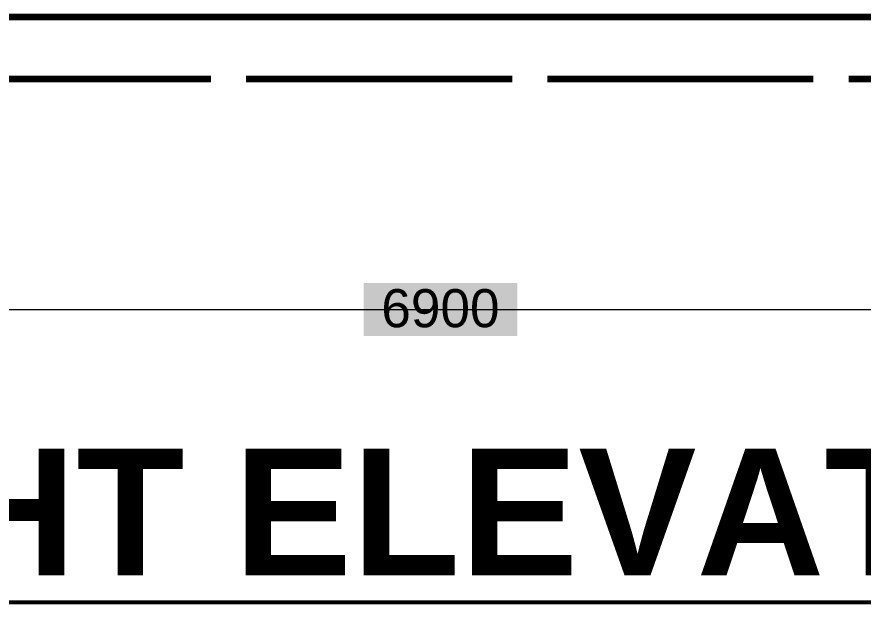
# Model space of a CAD drawing. Header units: millimetres. Extents: x 0 to 152, y 1 to 58.
# Drawn here: x 53.31 to 87, y 0.51 to 23.8 of the extents above; entities that cross this region are included whole.
import ezdxf

# ---------------------------------------------------------------- set-up
doc = ezdxf.new("R2010")
doc.units = ezdxf.units.MM
doc.linetypes.add('DASH_30_4', pattern=[11.994444, 10.583333, -1.411111])
for name, color, linetype in [('FILL', 7, 'Continuous'), ('LINES', 7, 'Continuous'), ('TEXT', 7, 'Continuous')]:
    doc.layers.add(name, color=color, linetype=linetype)
doc.styles.add('ARIAL', font='arial.ttf')
doc.styles.add('ARIAL_BOLD', font='arialbd.ttf')

msp = doc.modelspace()

# ---------------------------------------------------------------- hatches: boundary and pattern name
at = {"layer": 'FILL', "true_color": 0xffffff}
msp.add_hatch(color=7, dxfattribs=at).paths.add_polyline_path([(67.113, 13.215), (73.231, 13.215), (73.231, 11.098), (67.113, 11.098)])

# ---------------------------------------------------------------- linework, layer by layer
at = {"layer": 'LINES', "lineweight": 106, "true_color": 0xff00ff}
msp.add_line((16.933, 23.798), (123.411, 23.798), dxfattribs=at)
at = {"layer": 'LINES', "linetype": 'DASH_30_4', "lineweight": 106, "true_color": 0x0000ff}
msp.add_line((14.464, 21.329), (125.88, 21.329), dxfattribs=at)
at = {"layer": 'LINES', "lineweight": 20}
msp.add_line((19.403, 12.156), (120.941, 12.156), dxfattribs=at)
at = {"layer": 'LINES', "lineweight": 53}
msp.add_line((38.027, 0.515), (102.317, 0.515), dxfattribs=at)

# ---------------------------------------------------------------- texts
at = {"layer": 'TEXT'}
for s, height, style, p in [('6900', 1.5155, 'ARIAL', (67.818, 11.451)), ('RIGHT ELEVATION', 5.05178, 'ARIAL_BOLD', (38.027, 1.573))]:
    msp.add_text(s, height=height, dxfattribs=dict(at, style=style)).set_placement(p)

doc.saveas('drawing.dxf')
